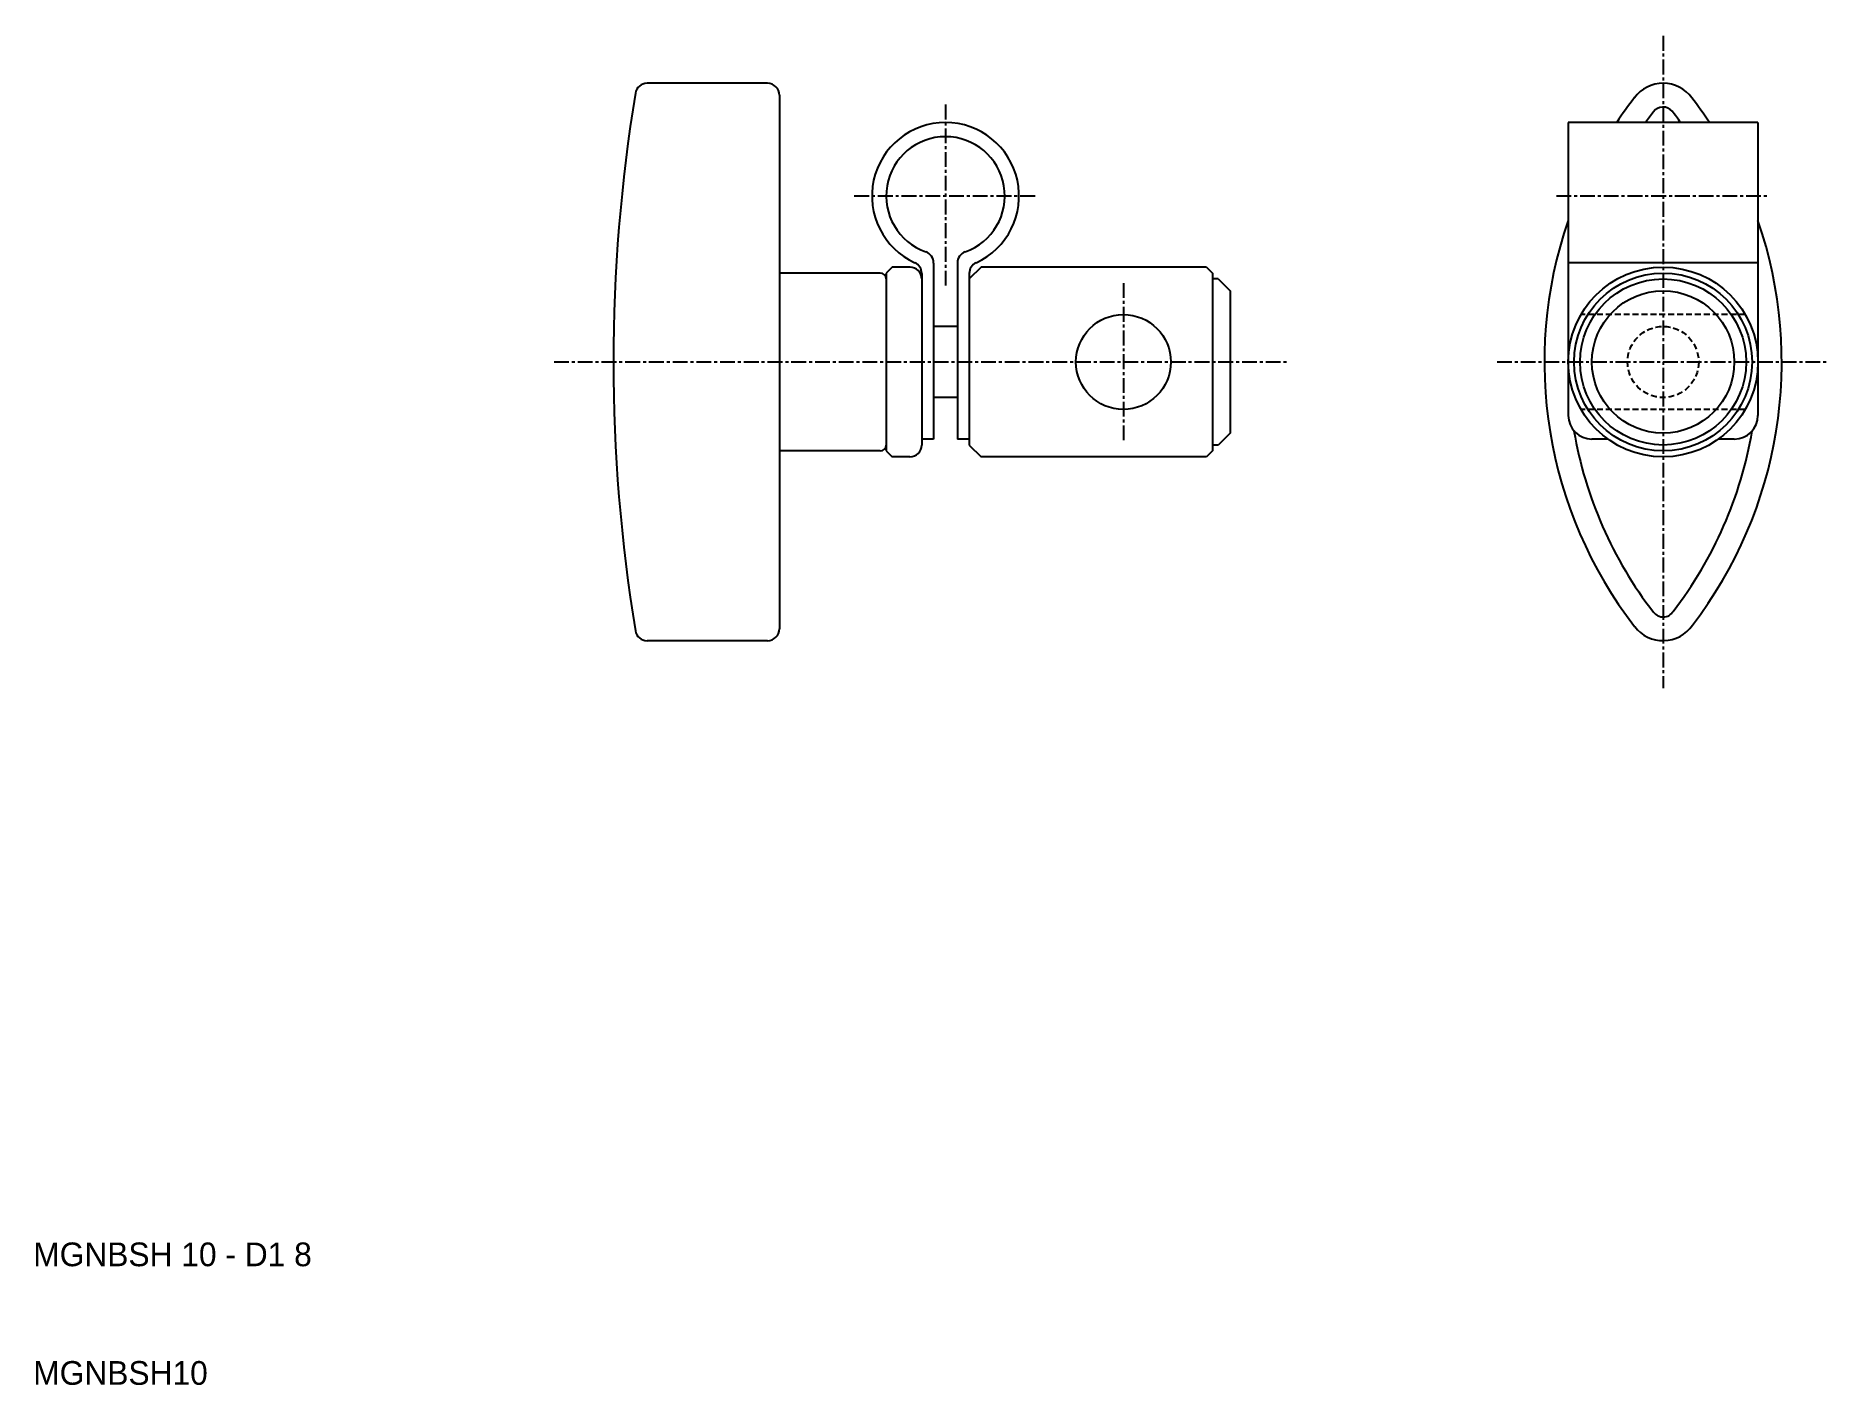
# Model space of a CAD drawing. Extents: x 5 to 156, y 5 to 119.
import ezdxf

# ---------------------------------------------------------------- set-up
doc = ezdxf.new("R2010")
doc.units = 0
doc.linetypes.add('CENTER', pattern=[2, 1.25, -0.25, 0.25, -0.25])
doc.linetypes.add('DASHED', pattern=[0.75, 0.5, -0.25])
doc.layers.get('0').update_dxf_attribs({"linetype": 'CONTINUOUS'})
doc.layers.add('CENTER', color=1, linetype='CENTER')

msp = doc.modelspace()

# ---------------------------------------------------------------- linework, layer by layer
at = {"color": 7, "linetype": 'CONTINUOUS'}
for p, q in [((66.91, 114.75), (56.75, 114.75)), ((67.91, 113.75), (67.91, 68.75)), ((134.41, 111.45), (134.41, 86.75)), ((150.41, 111.45), (134.41, 111.45)), ((150.41, 111.45), (150.41, 86.75)), ((76.41, 98.75), (67.91, 98.75)), ((77.41, 99.25), (76.91, 98.75)), ((76.91, 98.75), (76.91, 83.75)), ((78.91, 99.25), (77.41, 99.25)), ((78.91, 99.25), (78.24, 99.25)), ((79.91, 98.71), (79.91, 84.25)), ((80.91, 99.59), (80.91, 84.75)), ((82.91, 99.59), (82.91, 84.75)), ((84.91, 99.25), (83.91, 98.25)), ((83.91, 98.71), (83.91, 84.25)), ((103.91, 99.25), (84.91, 99.25)), ((103.91, 99.25), (104.41, 98.75)), ((104.41, 98.75), (104.41, 83.75)), ((150.41, 99.62), (134.41, 99.62)), ((83.91, 98.25), (83.91, 84.25)), ((104.91, 98.25), (104.41, 98.25)), ((104.91, 98.25), (105.91, 97.25)), ((105.91, 97.25), (105.91, 85.25)), ((82.91, 94.25), (80.91, 94.25)), ((82.91, 88.25), (80.91, 88.25)), ((80.91, 84.75), (79.91, 84.75)), ((83.91, 84.75), (82.91, 84.75)), ((105.91, 85.25), (104.91, 84.25)), ((137.74, 84.75), (136.41, 84.75)), ((148.41, 84.75), (147.07, 84.75)), ((76.41, 83.75), (67.91, 83.75)), ((76.91, 83.75), (77.41, 83.25)), ((78.91, 83.25), (77.41, 83.25)), ((83.91, 84.25), (84.91, 83.25)), ((103.91, 83.25), (84.91, 83.25)), ((104.41, 83.75), (103.91, 83.25)), ((104.91, 84.25), (104.41, 84.25)), ((66.91, 67.75), (56.75, 67.75))]:
    msp.add_line(p, q, dxfattribs=at)
at = {"color": 3, "linetype": 'DASHED'}
for p, q in [((149.34, 95.25), (135.48, 95.25)), ((149.34, 87.25), (135.48, 87.25))]:
    msp.add_line(p, q, dxfattribs=at)
at = {"color": 7, "linetype": 'CONTINUOUS'}
for centre, radius in [((142.41, 91.25), 8), ((142.41, 91.25), 7.5), ((142.41, 91.25), 7), ((142.41, 91.25), 6), ((96.91, 91.25), 4)]:
    msp.add_circle(centre, radius, dxfattribs=at)
at = {"color": 3, "linetype": 'DASHED'}
msp.add_circle((142.41, 91.25), 3, dxfattribs=at)
at = {"color": 7, "linetype": 'CONTINUOUS'}
for centre, radius, start, end in [((192.97, 91.25), 139.06, 170.6207, 189.3793), ((56.75, 113.75), 1, 90, 170.6207), ((66.91, 113.75), 1, 0, 90), ((168.92, 91.25), 36.52, 142.3817, 146.4141), ((142.41, 111.75), 3, 36.2027, 143.3882), ((115.9, 91.25), 36.51, 33.5916, 37.5915), ((168.92, 91.25), 34.52, 142.3451, 144.1801), ((142.41, 111.75), 1, 40.2638, 144.1383), ((115.9, 91.25), 34.51, 35.8269, 37.7896), ((81.91, 105.25), 6.2, 294.6243, 245.3757), ((81.91, 105.25), 5, 289.4712, 250.5288), ((168.92, 91.25), 36.52, 160.9492, 217.6535), ((115.9, 91.25), 36.51, 322.5397, 19.0536), ((79.91, 99.59), 1, 0, 70.5288), ((83.91, 99.59), 1, 109.4712, 180), ((76.41, 98.25), 0.5, 0, 90), ((78.91, 98.25), 1, 0, 90), ((78.91, 98.25), 1, 89.4095, 90), ((78.91, 98.71), 1, 0, 65.3757), ((78.91, 98.25), 1, 0, 8.233), ((84.91, 98.71), 1, 114.6243, 180), ((136.41, 86.75), 2, 180, 270), ((148.41, 86.75), 2, 270, 0), ((168.92, 91.25), 34.52, 189.6991, 217.6755), ((115.9, 91.25), 34.51, 322.4328, 350.2912), ((76.41, 84.25), 0.5, 270, 0), ((78.91, 84.25), 1, 270, 0), ((142.41, 70.75), 1, 216.5965, 327.6673), ((56.75, 68.75), 1, 189.3793, 270), ((66.91, 68.75), 1, 270, 0), ((142.41, 70.75), 3, 217.0478, 325.4772)]:
    msp.add_arc(centre, radius, start, end, dxfattribs=at)
at = {"layer": 'CENTER', "color": 1, "linetype": 'CENTER'}
for p, q in [((142.41, 118.75), (142.41, 63.75)), ((81.91, 112.95), (81.91, 97.55)), ((74.21, 105.25), (89.61, 105.25)), ((133.41, 105.25), (151.41, 105.25)), ((96.91, 97.9), (96.91, 84.6)), ((48.91, 91.25), (110.91, 91.25)), ((128.41, 91.25), (156.41, 91.25))]:
    msp.add_line(p, q, dxfattribs=at)

# ---------------------------------------------------------------- texts
at = {"color": 7, "linetype": 'CONTINUOUS'}
for s, p in [('MGNBSH 10 - D1 8', (5, 15)), ('MGNBSH10', (5, 5))]:
    msp.add_text(s, height=2, dxfattribs=at).set_placement(p)

doc.saveas('drawing.dxf')
